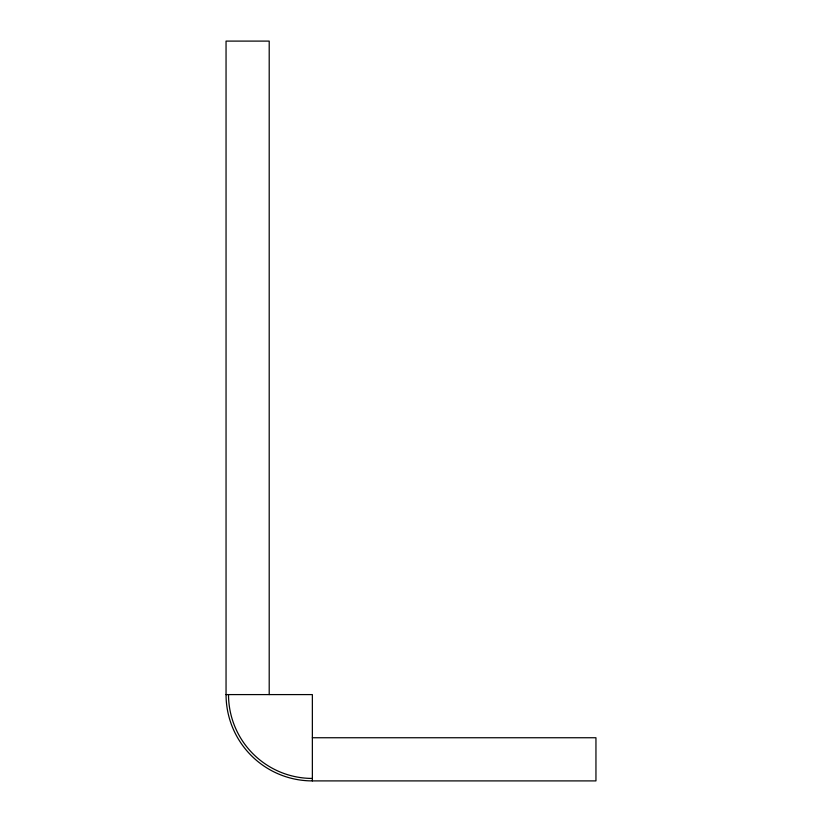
<?xml version="1.0" encoding="UTF-8"?>
<svg xmlns="http://www.w3.org/2000/svg" width="822" height="822" viewBox="0 0 822 822"><rect width="100%" height="100%" fill="white"/><g stroke="black" fill="none" stroke-linecap="round" stroke-linejoin="round"><path stroke-width="1.23" d="M269.205 694.59L269.205 41.1L226.05 41.1L226.05 694.59L312.36 694.59L312.36 780.9L595.95 780.9L595.95 737.745L312.36 737.745M312.36 778.434A83.844 83.844 0 0 1 228.516 694.59M312.36 780.9A86.31 86.31 0 0 1 226.05 694.59"/></g></svg>
